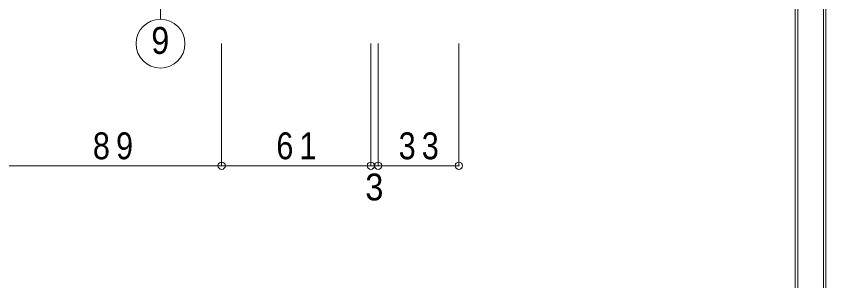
# Model space of a CAD drawing. Units: millimetres at full size, sheet at 1:5. Extents: x -1000 to 1000, y -688 to 688.
# Drawn here: x 241 to 572, y -299.8 to -188.5 of the extents above; entities that cross this region are included whole.
import ezdxf
from ezdxf.enums import TextEntityAlignment as Align

# ---------------------------------------------------------------- set-up
doc = ezdxf.new("R2010")
doc.units = ezdxf.units.MM
doc.header["$LTSCALE"] = 5
doc.header["$PDMODE"] = 32
doc.header["$PDSIZE"] = 3
for name, color, linetype, lineweight in [('2-1_躯体', 3, 'Continuous', 9), ('2-3_寸法', 4, 'Continuous', 9), ('2-4_引出線字', 4, 'Continuous', 9), ('2-5_文字', 7, 'Continuous', 9)]:
    doc.layers.add(name, color=color, linetype=linetype, lineweight=lineweight)
doc.styles.add('HGｺﾞｼｯｸM', font='')
doc.styles.get('HGｺﾞｼｯｸM').set_extended_font_data('HGｺﾞｼｯｸM')

msp = doc.modelspace()

# ---------------------------------------------------------------- linework, layer by layer
at = {"layer": '2-1_躯体'}
for p, q in [((559.5, -299.75), (559.5, -151.75)), ((560.5, -299.75), (560.5, -151.75)), ((571, -299.75), (571, -152.75)), ((572, -153.75), (572, -299.75))]:
    msp.add_line(p, q, dxfattribs=at)
at = {"layer": '2-3_寸法'}
for p, q in [((325, -249.75), (325, -199.75)), ((386, -249.75), (386, -199.75)), ((389, -249.75), (389, -199.75)), ((422, -249.75), (422, -199.75)), ((236, -249.75), (325, -249.75)), ((325, -249.75), (386, -249.75)), ((386, -249.75), (389, -249.75)), ((389, -249.75), (422, -249.75))]:
    msp.add_line(p, q, dxfattribs=at)
for p in [(325, -249.75), (386, -249.75), (389, -249.75), (422, -249.75)]:
    msp.add_point(p, dxfattribs=at)
at = {"layer": '2-4_引出線字'}
msp.add_line((300, -124.75), (300, -189.75), dxfattribs=at)
msp.add_circle((300, -199.75), 10, dxfattribs=at)

# ---------------------------------------------------------------- texts
at = {"layer": '2-3_寸法', "color": 7, "style": 'HGｺﾞｼｯｸM', "width": 0.9}
msp.add_text('3', height=11, dxfattribs=at).set_placement((383.75, -267.25), align=Align.BOTTOM_LEFT)
at = {"layer": '2-3_寸法', "color": 7, "char_height": 11, "attachment_point": 7, "style": 'HGｺﾞｼｯｸM'}
for s, insert in [('\\T1.36;\\W0.85;89', (272.375, -247.25)), ('\\T1.36;\\W0.85;61', (347.375, -247.25)), ('\\T1.36;\\W0.85;33', (397.375, -247.25))]:
    msp.add_mtext(s, dxfattribs=dict(at, insert=insert))
at = {"layer": '2-5_文字', "style": 'HGｺﾞｼｯｸM', "width": 0.9}
msp.add_text('9', height=11, dxfattribs=at).set_placement((296.25, -207.25), align=Align.BOTTOM_LEFT)

doc.saveas('drawing.dxf')
